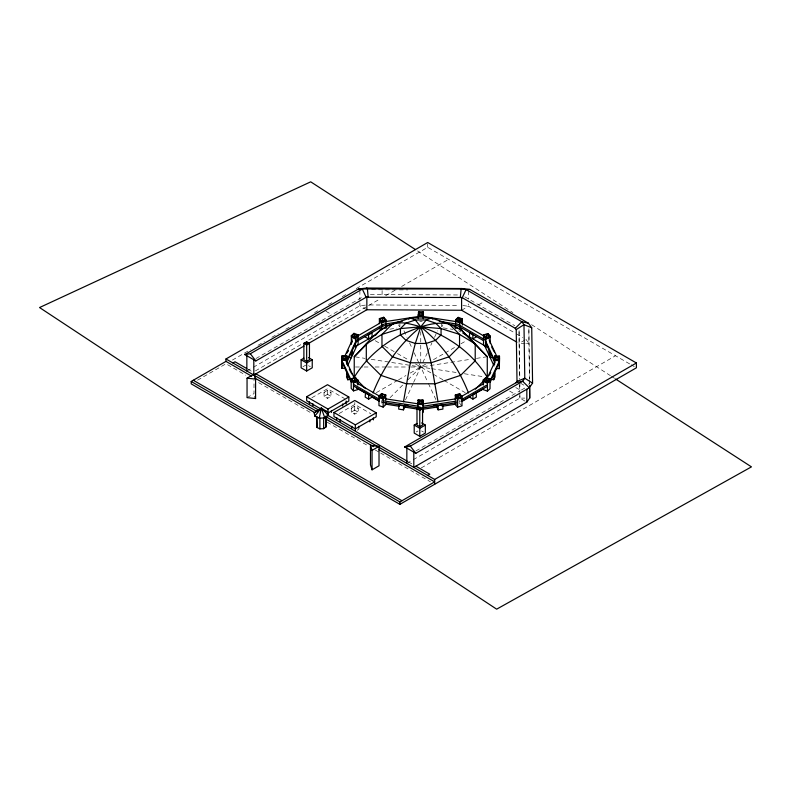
<?xml version="1.0" encoding="UTF-8"?>
<svg xmlns="http://www.w3.org/2000/svg" width="791" height="791" viewBox="0 0 791 791"><rect width="100%" height="100%" fill="white"/><g stroke="black" fill="none" stroke-linecap="round" stroke-linejoin="round"><path stroke-width="0.59" stroke-dasharray="3.96 2.97" d="M382.063 294.588L382.142 289.753M405.476 399.91L413.12 383.457M413.624 382.36L422.285 363.702M422.79 362.604L427.377 352.737M427.882 351.639L431.955 342.859M434.506 337.371L437.561 330.786M441.961 326.703L442.812 324.874M528.566 384.436L529.723 382.814M390.052 397.695L402.846 384.901M407.968 379.789L420.753 366.994L470.338 359.332M197.523 380.214L225.979 363.781L245.813 375.231M232.386 360.083L250.529 349.612M258.004 345.301L264.412 341.603M271.877 337.282L278.284 333.584M285.759 329.274L292.156 325.576M299.631 321.265L303.902 318.803M314.571 312.633L317.774 310.784M328.453 304.624L332.714 302.162M342.325 296.615L346.596 294.153M356.197 288.606L427.713 247.316L630.14 364.186M255.948 358.531L362.604 296.951M246.851 371.009L252.181 367.934M253.249 367.321L359.885 305.751L365.749 305.079M255.394 370.9L302.35 343.788M308.757 340.09L367.459 306.196M368.527 305.583L380.273 298.8M385.613 295.725L396.281 289.565M401.62 286.48L448.586 259.369M247.049 397.636L254 393.611L254 380.253M302.963 366.727L305.751 365.126M461.588 310.25L468.549 306.236L515.366 333.268M311.862 397.754L327.514 388.717L344.569 398.565M324.033 392.326L327.514 390.319L330.994 392.326L330.994 396.35L327.514 398.357L324.033 396.35L324.033 392.326L330.994 396.35M478.585 304.802L484.547 301.361M324.033 396.35L330.994 392.326M339.171 413.515L354.813 404.478L370.86 413.742M376.298 392.662L397.468 380.441M398.526 379.828L405.941 375.557M410.173 373.105L426.052 363.939M433.458 359.668L444.048 353.547M445.106 352.944L456.743 346.221M460.985 343.778L465.217 341.326M351.273 408.136L354.744 406.129L358.224 408.136L358.224 412.151L354.744 414.158L351.273 412.151L351.273 408.136L358.224 412.151M351.273 412.151L358.224 408.136M357.077 430.284L358.817 429.276M525.006 339.982L519.044 343.423L519.588 378.671M416.066 432.024L417.915 430.957M415.918 450.91L519.697 391.001M524.799 388.055L520.715 390.408L515.752 387.541M406.841 463.388L412.18 460.303M413.238 459.69L519.885 398.12L524.799 398.1M421.277 467.906L615.527 355.752M389.815 329.185L396.953 328.077M476.39 358.392L486.06 356.899M525.194 343.393L519.044 343.423L519.044 330.509M526.43 343.383L528.882 343.373L529.426 378.622M355.475 366.994L362.861 366.994M364.097 366.994L370.257 366.994M375.181 366.994L386.265 366.994M387.501 366.994L409.669 366.994M410.905 366.994L420.753 366.994L420.753 331.706M371.602 289.704L407.83 289.882M370.356 294.529L459.146 294.974M369.377 304.95L459.205 305.405M419.734 321.561L422.196 321.611M462.814 305.553L468.549 306.236L468.549 303.882M443.365 327.899L452.887 329.372M355.446 356.899L365.126 358.392M371.167 359.332L430.433 368.497M431.639 368.685L457.04 372.61M464.297 373.738L483.647 376.724M631.178 364.789L634.313 366.599M464.772 296.833L514.793 325.704M516.424 333.881L522.811 337.559M458.681 330.707L460.767 331.904M520.873 383.437L523.86 385.158M509.631 391.08L514.595 393.948M366.846 309.765L359.885 305.751L359.885 301.055M519.806 393.256L519.885 398.12L526.836 402.135M325.912 311.249L331.874 314.699M375.241 340.713L380.53 343.778M384.762 346.221L396.41 352.944M397.468 353.547L408.057 359.668M415.463 363.939L432.4 373.718M433.458 374.331L442.99 379.828M444.048 380.441L465.217 392.662M308.53 365.66L310.388 366.727M421.633 430.957L423.482 432.024M247.87 369.189L252.151 371.661M408.393 461.875L412.675 464.347M258.627 382.626L311.061 412.902M327.118 422.176L368.853 446.272M375.27 449.98L379.551 452.452M380.629 453.065L413.802 472.217M415.888 473.423L430.492 481.857M417.519 250.905L512.934 312.613M531.601 324.686L610.415 375.656M611.453 376.328L614.558 378.335M461.974 405.842L459.66 403.331L459.66 399.89M526.005 339.408L528.882 343.373L528.882 328.107L529.663 379.166M458.849 399.979L459.868 402.174M403.954 330.786L407.009 337.371M409.55 342.859L412.101 348.347M414.138 352.737L418.716 362.604M419.23 363.702L427.882 382.36M428.396 383.457L436.029 399.91M398.615 324.883L399.465 326.713M529.446 379.838L529.495 383.487M519.084 330.589L519.825 379.215M519.677 384.752L519.786 392.049M519.885 382.864L519.885 391.08M519.885 395.777L519.885 398.12M468.549 290.969L468.549 299.186M441.536 323.598L441.536 326.614M427.713 243.707L427.713 247.316M399.89 323.608L399.89 326.624M381.529 400.533L381.578 403.173M359.885 290.495L359.885 299.878M354.813 402.471L354.813 404.478M354.744 406.129L354.744 414.158M327.514 390.319L327.514 398.357"/><path stroke-width="1.19" d="M345.538 368.379L341.841 368.299L342.019 355.831L346.933 355.93L346.765 363.811M341.841 368.299L342.019 357.433M418.33 318.644L418.508 311.901L423.422 312L423.422 312.801M417.925 409.026L418.103 399.989L423.017 400.088L422.849 412.566L423.017 407.424M423.254 318.743L423.422 312L420.881 312.564L418.33 314.739L418.33 315.54L422.305 315.856L423.254 315.639L423.254 314.838L420.881 312.564L418.508 311.901L418.508 312.702M494.415 363.949L494.593 356.059L499.507 356.158L498.488 358.313M495.641 368.566L499.339 368.636L499.507 356.158L496.966 356.731L494.415 358.896L494.415 359.707L498.389 360.014L499.339 359.806L499.339 358.995L496.966 356.731L494.593 356.059L494.593 356.87M499.339 368.636L499.507 357.769M460.322 297.485L461.143 288.982L461.964 288.517L469.953 289.457L528.418 323.212L531.73 327.771L532.58 383.131L529.258 387.808L415.819 453.302L404.755 446.915L516.058 382.735L522.663 381.252L524.789 378.246L523.978 324.676L521.842 321.739L466.117 289.565L461.143 288.982L358.481 288.972L244.834 354.586L255.829 360.933L366.144 297.238L460.322 297.485L462.27 297.713L515.267 328.305L516.216 329.62L517.007 381.4L516.058 382.735M403.469 401.798L410.361 362.772L415.315 343.452L420.753 326.831L426.201 319.999L431.144 317.992L449.15 323.994L460.619 329.333L475.213 343.917L487.276 356.711L487.276 377.287C469.716 348.277 438.797 329.501 405.892 323.143C382.261 320.118 368.903 342.315 354.239 356.711L354.239 377.287C365.412 359.114 381.697 344.846 400.444 334.87C415.928 328.779 432.024 320.622 449.15 323.994L459.541 334.385L475.213 343.917L475.213 360.765L460.619 375.359L435.347 383.783L406.169 383.783L380.896 375.359L366.302 360.765L366.302 343.917L381.974 334.385L392.366 323.994L410.361 317.992L431.144 317.992L432.825 319.159M319.257 418.192L321.304 408.077L327.8 412.081L328.394 415.285L324.804 417.856L319.257 418.192L314.808 416.125L314.215 412.922L321.304 408.077L322.669 409.372M373.045 392.919C383.052 367.311 399.317 344.144 420.753 326.831L441.062 328.581L459.541 334.385L459.541 346.379L449.15 356.771L431.144 362.772L410.361 362.772L392.366 356.771L381.974 346.379L381.974 334.385L400.444 328.581L420.753 326.831C442.199 344.144 458.454 367.311 468.47 392.919M344.896 355.98L352.351 339.912M347.417 352.153L348.267 350.324L346.992 353.063M351.323 343.739L352.341 341.544M346.211 361.922L356.158 340.506M346.725 362.436L356.138 342.137M348.89 357.374L351.273 357.75L352.064 350.907M347.496 365.877L356.86 345.697L376.595 334.306M404.735 405.111L404.735 407.118L403.459 409.857L398.704 409.125L398.832 404.834M403.459 409.857L403.588 405.565M487.345 377.96L494.8 361.892M490.153 380.698L499.101 361.418L499.101 363.02L490.193 382.221M491.349 379.364L493.722 379.729L494.523 372.897M493.722 379.729L494.998 376.981L494.998 372.966M462.27 297.713L466.117 289.565L469.953 289.457M413.802 452.136L413.802 467.402L526.836 402.135L529.723 398.071L529.723 385.158M314.808 416.125L321.304 408.077L328.394 415.285M355.525 377.416L353.488 382.053L357.839 380.728L355.525 377.416L351.184 378.751L351.184 379.551L353.488 382.053L357.839 380.728M375.27 335.414L380.896 329.333L386.641 327.415M354.239 356.711L367.815 343.126M515.267 328.305L521.842 321.739L528.418 323.212M475.391 389.172L483.874 380.679M358.096 335.641L355.179 338.073L358.096 335.641L358.096 334.84L353.933 333.337L351.323 335.74L351.323 336.541L352.677 337.164M355.495 341.148L355.495 338.855L358.105 336.442L356.019 335.691M353.409 346.132L355.495 346.883L358.105 344.481L358.105 336.442M459.779 329.778L459.779 322.896L462.379 320.484L462.379 325.071M382.824 398.278L385.741 395.846L385.741 395.045L381.578 393.542L378.968 395.945L378.968 396.756L382.824 398.278L384.386 396.835M383.141 399.06L378.968 397.557L378.968 405.585L383.141 407.088L383.141 399.06L385.751 396.647L385.751 400.088M460.649 330.124L462.379 328.512M383.141 407.088L385.751 404.685L385.751 402.382M487.108 382.32L490.025 379.888L490.025 379.087L485.862 377.584L483.252 379.987L483.252 380.787L487.108 382.32L490.025 379.888M483.242 389.627L487.424 391.13L487.424 383.101L490.025 380.689L487.938 379.937M487.424 391.13L490.025 388.727L490.025 380.689M341.841 358.669L344.392 356.494L346.933 355.93L346.765 359.569L341.841 359.47L341.841 358.669L346.765 358.768L344.392 356.494L342.019 355.831L342.019 356.632M417.925 402.827L420.476 400.651L423.017 400.088L422.849 403.726L417.925 403.628L417.925 402.827L422.849 402.926L420.476 400.651L418.103 399.989L418.103 400.79M316.588 416.906L316.973 427.496L319.89 428.87L323.638 428.653L326.011 426.962L326.011 416.125M408.69 319.159L410.361 317.992L415.315 319.999L426.201 319.999L435.623 323.143L441.062 328.581L441.062 334.87L435.623 340.308L426.201 343.452L415.315 343.452L405.892 340.308L400.444 334.87L400.444 328.581L405.892 323.143L415.315 319.999L420.753 326.831L426.201 343.452L431.144 362.772L438.036 401.798M314.215 412.922L321.304 408.077L324.804 417.856M516.216 329.62L523.978 324.676L531.73 327.771M225.979 361.378L225.979 358.966L427.713 242.501L636.399 362.98L636.399 367.805L399.89 504.351L191.204 383.862L191.204 381.46L225.979 361.378L251.667 376.2M232.94 362.98L235.026 361.774L246.802 368.576M244.834 354.586L250.332 353.745L362.318 289.091L366.144 297.238M303.892 343.383L306.671 341.771L309.459 343.383L309.459 359.767L306.671 361.378L303.892 359.767L303.892 343.383L306.671 342.582L309.459 343.383L306.671 344.985L303.892 343.383L305.751 343.383M247.049 378.197L254 374.183L255.582 379.107L255.582 398.545L247.049 397.636L247.049 378.197L255.582 379.107M303.932 346.092L253.812 375.033L253.812 359.767M308.193 343.63L366.846 309.765L461.588 310.25L516.918 342.196M308.53 357.631L312.237 359.767L312.237 367.805L306.671 371.009L301.114 367.805L301.114 359.767L303.892 358.165M301.114 359.767L306.671 362.98L312.237 359.767M358.224 335.671L380.402 322.866M356.781 339.725L383.19 324.478M355.723 341.939L383.2 326.07M368.24 334.712L372.067 332.902L372.067 336.917M320.503 408.769L306.651 400.76L306.651 396.746L327.514 384.703L348.831 397.013L348.831 401.027L327.968 413.07M306.651 396.746L327.968 409.056L348.831 397.013M469.379 336.877L469.725 332.665M365.521 392.9L365.175 397.112L368.655 399.119L372.136 397.112M333.95 412.507L354.813 400.464L376.209 412.813L376.209 416.827L355.337 428.88L333.95 416.531L333.95 412.507L355.337 424.856L376.209 412.813M469.379 332.863L473.206 334.672M356.86 388.292L369.002 394.907M476.34 336.877L472.86 338.884L472.86 334.87M419.774 407.068L416.995 408.68L416.995 425.064L419.774 426.675L422.552 425.064L422.552 408.68L419.774 407.068L419.774 426.675M461.499 396.449L483.677 383.635M421.633 422.928L425.34 425.064L425.34 433.102L419.774 436.306L414.207 433.102L414.207 425.064L416.995 423.462M372.067 469.814L372.067 450.376L379.018 446.351L379.018 465.79L372.067 469.814L370.485 464.881L370.485 445.442L379.018 446.351M461.113 399.88L486.465 385.247M461.094 401.492L486.485 386.839M461.806 401.492L470.111 396.696M472.573 394.867L483.617 388.895M414.207 425.064L419.774 428.277L425.34 425.064M469.439 397.082L472.919 399.089L476.4 397.082L476.053 392.86M427.713 475.431L429.8 474.224L415.888 466.196M326.05 416.738L434.664 479.445L636.399 362.98M191.204 381.46L399.89 501.939L434.664 481.857L379.018 449.733M517.007 381.4L524.789 378.246L532.58 383.131M382.102 321.967L386.038 320.602L383.724 317.29L379.383 318.625L379.383 319.426L382.102 321.967L379.383 319.426M379.383 323.677L379.383 320.226L381.697 322.738L386.038 321.403L386.038 328.295M486.238 338.251L490.173 336.887L490.173 336.076L487.859 333.575L483.519 334.909L483.519 335.71L486.238 338.251L484.843 336.748M487.998 346.389L485.822 347.051L483.509 344.55L483.509 336.511L485.822 339.023L490.173 337.688L490.173 343.423M357.839 389.558L353.488 390.892L351.184 388.381L351.184 380.352L353.488 382.864L357.839 381.529L357.839 384.97M458.572 394.828L455.319 395.826L455.319 395.025L459.66 393.691L461.974 397.003L457.623 398.338L455.319 395.826L458.029 398.377M455.309 400.068L455.309 396.627L457.623 399.139L461.974 397.804L461.974 405.842L457.623 407.177L455.309 404.666L455.309 402.372M385.296 321.621L419.388 316.341M383.882 324.191L402.144 321.364M383.803 325.803L392.919 324.399M351.382 379.225L347.813 379.779L346.537 377.04L347.012 372.947M350.818 372.353L352.143 374.113M488.947 354.951L489.421 350.858M493.228 350.275L494.543 352.025M488.947 350.937L490.697 353.607M346.537 373.016L348.287 375.685M492.595 357.324L490.222 357.69L490.222 353.676M422.325 404.023L456.417 398.753M423.343 406.218L457.435 400.948M423.195 407.849L457.594 402.53M438.016 405.556L442.891 405.091L442.891 409.105L438.145 409.847L436.869 407.098L436.869 405.091M423.136 409.224L437.413 407.019M442.179 406.277L456.456 404.072M358.481 288.972L366.648 288.033L461.964 288.517M307.6 343.383L309.459 343.383M404.161 405.397L407.849 405.397M433.666 405.397L437.354 405.397M418.33 314.739L423.254 314.838M418.33 315.54L423.254 315.639M418.33 316.351L423.254 316.449M494.415 358.896L499.339 358.995M494.415 359.707L499.339 359.806M494.415 360.508L499.339 360.607M341.841 359.47L346.765 359.569M341.841 360.271L346.765 360.37M417.925 403.628L422.849 403.726M417.925 404.428L422.849 404.527M423.254 316.519L456.13 321.601M439.282 321.354L457.544 324.172M448.507 324.379L457.623 325.793M490.717 372.304L489.441 375.053M385.187 398.763L418.053 403.845M382.943 400.77L418.251 406.228M382.874 402.362L418.409 407.859M398.704 405.111L403.459 405.842M385.059 404.072L399.336 406.277M404.092 407.019L417.183 409.046M454.874 327.415L460.619 329.333L487.276 356.711M455.606 320.582L459.779 322.085L462.379 319.683L462.379 318.872L458.216 317.369L455.606 319.782L455.606 320.582L456.961 321.205M459.779 322.896L455.606 321.393L455.606 328.275M483.252 380.787L487.424 382.3L485.862 377.584L485.862 378.385M487.424 383.101L483.242 381.588L483.242 385.039M351.323 336.541L355.495 338.054L353.933 333.337L353.933 334.138M355.495 338.855L351.323 337.352L351.323 344.233M378.968 396.756L383.141 398.259L381.578 393.542L381.578 394.343M324.458 410.529L327.8 412.081M461.044 322.827L483.232 335.641M458.266 324.439L484.665 339.685M458.246 326.04L483.637 340.694M462.844 333.11L484.656 345.697L494.019 365.877M365.116 336.917L368.596 338.924L368.596 334.909M356.84 383.062L379.027 395.876M354.061 384.673L379.413 399.307M354.052 386.275L379.443 400.928M371.829 396.944L379.314 401.264M255.364 373.52L318.496 409.965M327.059 414.909L407.325 461.252M225.979 358.966L317.488 411.795M254.88 378.058L314.808 412.655M325.506 418.835L373.668 446.638M193.291 380.253L401.976 500.733M366.648 288.033L367.39 288.507L368.122 297.011M415.453 249.57L310.705 181.831L39.55 307.541L496.659 609.169L751.45 466.868L615.596 379.008M351.184 379.551L353.893 382.093M529.258 387.808L522.663 381.252L410.321 446.114L404.824 446.955L410.321 446.114L415.819 453.302M357.483 380.53L365.58 388.628M379.383 328.265L380.926 329.936M250.332 353.745L255.829 360.933M489.135 339.863L496.59 355.93M491.695 346.982L492.714 349.177M485.338 340.446L494.78 360.805M485.348 342.088L494.77 362.387M346.231 360.874L354.19 378.009M349.286 369.071L350.304 371.256M342.928 362.535L351.382 380.748M342.938 364.167L351.342 382.271M370.485 445.442L372.067 450.376M254.949 396.578L255.582 398.545M326.011 426.962L325.635 416.373M529.575 388.351L529.723 398.071M526.836 389.221L526.836 402.135M499.081 361.289L499.081 362.891M494.583 357.67L494.583 364.552M485.822 339.023L485.822 347.051M472.919 395.065L472.919 399.089M461.588 297.337L461.588 310.25M457.623 399.139L457.623 407.177M438.145 405.832L438.145 409.847M434.664 479.445L434.664 484.27M423.422 313.602L423.422 317.053M423.017 401.69L423.017 405.13M419.774 428.277L419.774 436.306M418.508 313.503L418.508 316.954M406.841 448.121L406.841 463.388M399.89 501.939L399.89 504.351M381.697 322.738L381.697 329.629M373.352 417.875L373.352 419.883M369.881 419.883L369.881 421.89M368.655 395.105L368.655 399.119M366.846 296.852L366.846 309.765M358.817 426.27L358.817 428.277M355.495 343.442L355.495 346.883M355.337 424.856L355.337 430.284M353.488 382.864L353.488 390.892M352.539 350.986L352.539 355.001M351.857 426.27L351.857 428.277M347.813 375.765L347.813 379.779M346.942 357.532L346.942 364.414M346.122 400.988L346.122 403.993M342.641 403.993L342.641 406.001M340.209 419.537L340.209 421.544M336.729 417.529L336.729 419.537M331.449 410.46L331.449 412.467M327.968 409.056L327.968 414.474M323.638 417.806L323.638 428.653M319.89 418.034L319.89 428.87M316.973 416.659L316.973 427.496M312.91 403.776L312.91 405.783M309.429 401.769L309.429 403.776M306.671 341.771L306.671 361.378M306.671 362.98L306.671 371.009M246.851 355.752L246.851 371.009M382.706 318.407L381.687 321.937L386.038 320.602L383.724 317.29L382.706 318.407L379.383 318.625L381.687 321.136L386.038 319.801L382.706 318.407M458.642 394.808L457.623 398.338L461.974 397.003L459.66 393.691L458.642 394.808L455.319 395.025L457.623 397.537L461.974 396.202L458.642 394.808M486.841 334.692L485.822 338.212L490.173 336.887L487.859 333.575L486.841 334.692L483.519 334.909L485.822 337.411L490.173 336.076L486.841 334.692M358.096 334.84L355.495 337.243L351.323 335.74L354.714 334.484L358.096 334.84M462.379 318.872L459.779 321.284L459.779 322.085L462.379 319.683L458.216 318.18L458.216 317.369L459.779 321.284L455.606 319.782L458.998 318.526L462.379 318.872M385.741 395.045L383.141 397.458L378.968 395.945L382.36 394.689L385.741 395.045M490.025 379.087L487.424 381.489L483.252 379.987L486.643 378.731L490.025 379.087M422.552 408.68L419.774 410.282L416.995 408.68L419.774 407.879L422.552 408.68M357.839 379.917L353.488 381.252L351.184 378.751L354.506 378.533L357.839 379.917"/></g></svg>
